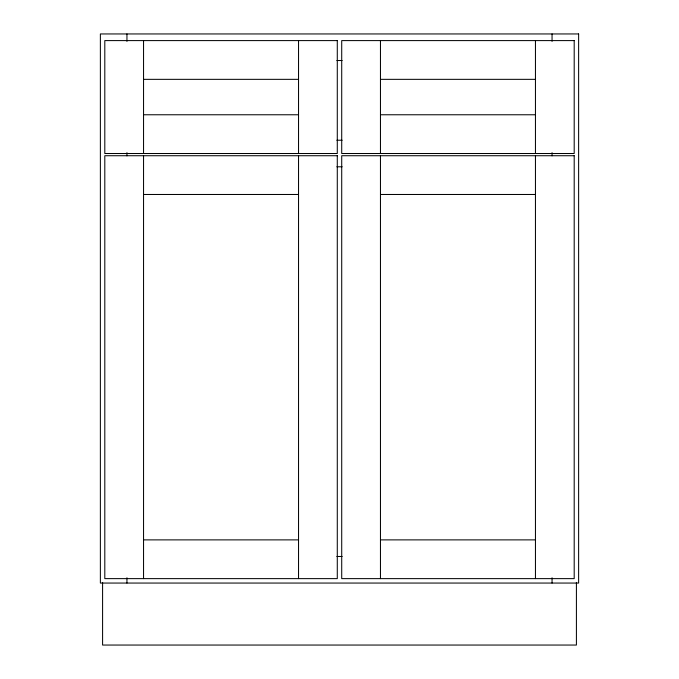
<?xml version="1.0" encoding="UTF-8"?>
<svg xmlns="http://www.w3.org/2000/svg" width="679" height="679" viewBox="0 0 679 679"><rect width="100%" height="100%" fill="white"/><g stroke="black" fill="none" stroke-linecap="round" stroke-linejoin="round"><path stroke-width="1.02" d="M336.852 60.516L342.148 60.516M143.549 79.341L298.539 79.341M380.461 79.341L535.451 79.341M143.549 114.768L298.539 114.768M380.461 114.768L535.451 114.768M336.852 140.23L342.148 140.23M336.852 166.796L342.148 166.796M143.549 194.474L298.539 194.474M380.461 194.474L535.451 194.474M143.549 539.881L298.539 539.881M380.461 539.881L535.451 539.881M336.852 556.483L342.148 556.483M576.412 582.455L576.412 645.05L102.588 645.05L102.588 582.455M552.052 33.95L552.052 41.368M552.052 152.673L552.052 155.856M552.052 577.753L552.052 583.057M535.451 40.596L535.451 153.513M535.451 155.729L535.451 578.627M380.461 40.596L380.461 153.513M380.461 155.729L380.461 578.627M298.539 40.596L298.539 153.513M298.539 155.729L298.539 578.627M143.549 40.596L143.549 153.513M143.549 155.729L143.549 578.627M126.948 33.95L126.948 41.368M126.948 152.673L126.948 155.856M126.948 577.753L126.948 583.057M578.627 33.95L100.373 33.95L100.373 583.057L578.627 583.057L578.627 33.95M337.285 40.596L104.804 40.596L104.804 153.513L337.285 153.513L337.285 40.596M574.196 40.596L341.715 40.596L341.715 153.513L574.196 153.513L574.196 40.596M337.285 155.729L104.804 155.729L104.804 578.627L337.285 578.627L337.285 155.729M574.196 155.729L341.715 155.729L341.715 578.627L574.196 578.627L574.196 155.729"/></g></svg>
